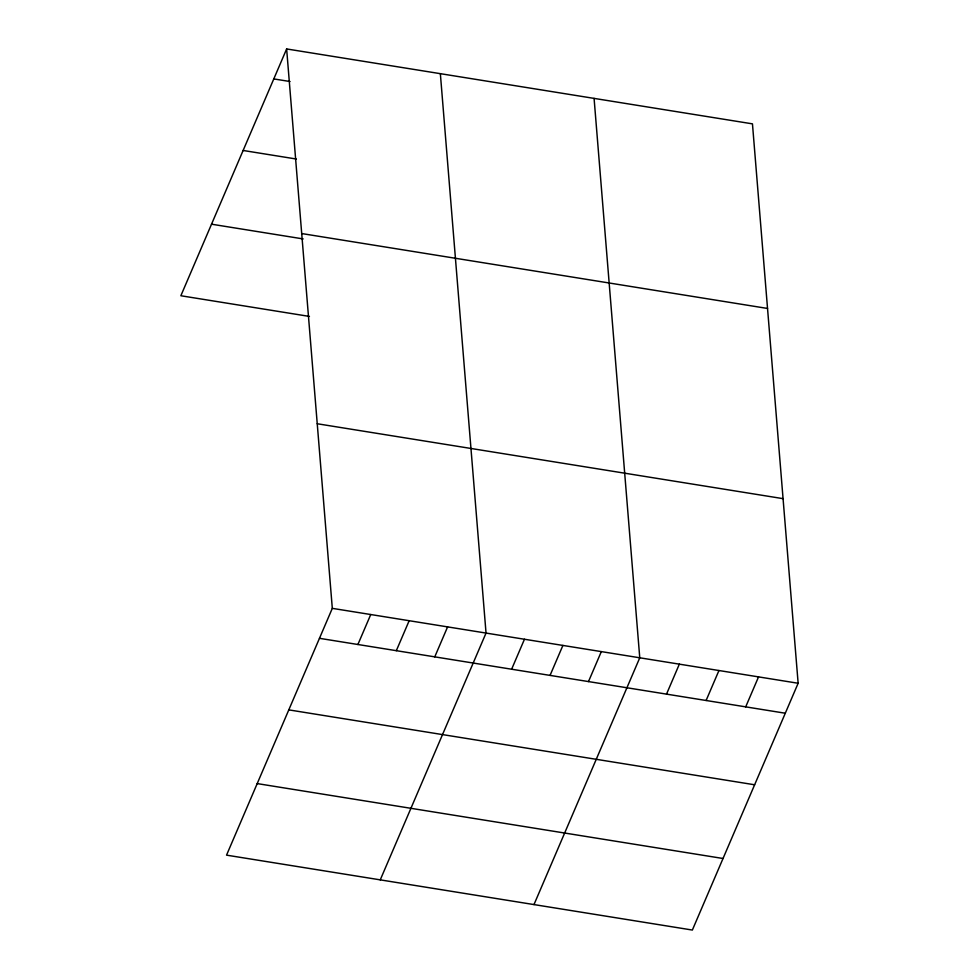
<?xml version="1.0" encoding="UTF-8"?>
<svg xmlns="http://www.w3.org/2000/svg" width="979" height="979" viewBox="0 0 979 979"><rect width="100%" height="100%" fill="white"/><g stroke="black" fill="none" stroke-linecap="round" stroke-linejoin="round"><path stroke-width="1.47" d="M286.639 48.95L332.309 608.351L226.541 855.144L692.361 930.05L798.142 683.256L752.459 123.856L286.639 48.95L180.858 295.744L309.45 316.425M357.898 644.5L370.747 614.531M396.324 650.68L409.173 620.71M434.762 656.86L447.599 626.89M380.256 879.864L486.037 633.07L440.354 73.67M511.625 669.22L524.463 639.25M550.051 675.4L562.901 645.43M588.489 681.58L601.326 651.61M533.983 904.584L639.764 657.79L594.082 98.389M666.515 694.123L679.353 664.154M706.104 700.487L718.953 670.517M745.704 706.85L758.541 676.893M273.79 78.92L290.053 81.526M243.122 150.472L296.331 159.026M301.703 233.553L767.536 308.458M211.525 224.191L303.172 238.925M317.233 423.748L783.065 498.654M332.309 608.351L798.142 683.256M319.472 638.32L785.293 713.226M288.805 709.873L754.625 784.779M257.208 783.592L723.028 858.497"/></g></svg>
